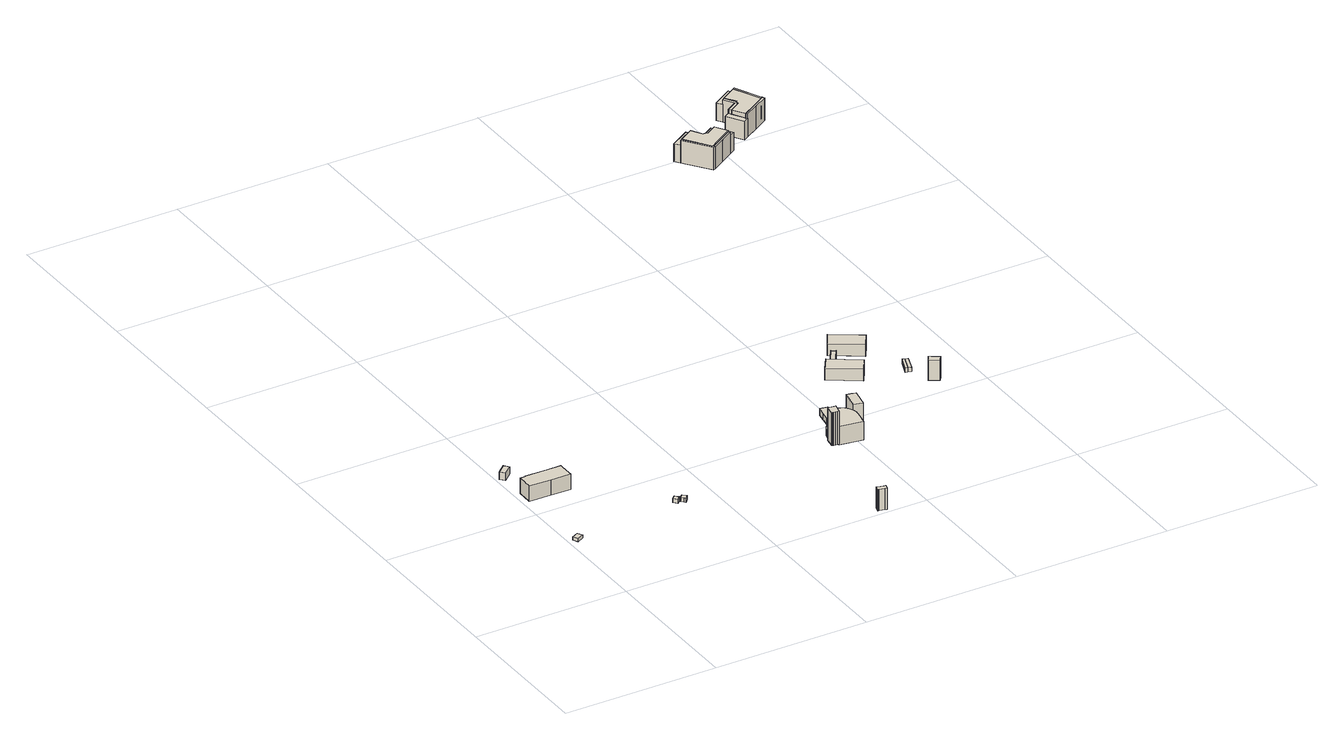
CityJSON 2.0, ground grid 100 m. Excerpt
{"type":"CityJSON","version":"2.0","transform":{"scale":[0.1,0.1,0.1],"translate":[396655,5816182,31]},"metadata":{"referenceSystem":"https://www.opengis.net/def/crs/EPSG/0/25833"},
"CityObjects":{
"building1":{"type":"Building","attributes":{"Gemeindeschluessel":"11000009","BezugspunktDach":"2200","function":"31001_9998","measuredHeight":2.06,"storeysAboveGround":1},"address":[{"country":"Germany","locality":"Berlin","thoroughfareNumber":"12","thoroughfareName":"Alt-Treptow"}],"geometry":[{"type":"Solid","lod":"1","boundaries":[[[[0,1,2,3]],[[4,5,6,7]],[[4,7,3,2]],[[5,4,2,1]],[[6,5,1,0]],[[7,6,0,3]]]]}]},
"building2":{"type":"Building","attributes":{"Gemeindeschluessel":"11000009","BezugspunktDach":"2200","function":"31001_2070","measuredHeight":4.82,"storeysAboveGround":1},"address":[{"country":"Germany","locality":"Berlin","thoroughfareNumber":"15 (4)","thoroughfareName":"Alt-Treptow"}],"geometry":[{"type":"Solid","lod":"1","boundaries":[[[[8,9,10,11]],[[12,13,14,15]],[[12,15,11,10]],[[13,12,10,9]],[[14,13,9,8]],[[15,14,8,11]]]]}]},
"building3":{"type":"Building","attributes":{"Gemeindeschluessel":"11000009","function":"31001_2080"},"address":[{"country":"Germany","locality":"Berlin","thoroughfareNumber":"15 (3)","thoroughfareName":"Alt-Treptow"}],"children":["building3-1","building3-2"]},
"building3-1":{"type":"BuildingPart","attributes":{"BezugspunktDach":"2200","measuredHeight":13.96,"storeysAboveGround":1},"parents":["building3"],"geometry":[{"type":"MultiSurface","lod":"1","boundaries":[[[16,17,18,19,20,21,22,23,24,25]],[[26,27,28,29,30,31,32,33,34,35]],[[26,35,25,24]],[[27,26,24,23]],[[28,27,23,22]],[[36,37,22,21]],[[30,29,21,20]],[[31,30,20,19]],[[32,31,19,18]],[[33,32,18,17]],[[34,33,17,16]],[[35,34,16,25]],[[29,28,37,36]]]}]},
"building3-2":{"type":"BuildingPart","attributes":{"BezugspunktDach":"2200","measuredHeight":6.74,"storeysAboveGround":1},"parents":["building3"],"geometry":[{"type":"Solid","lod":"1","boundaries":[[[[36,38,39,40,41,42,43,44,45,46,47,48,49,50,51,52,53,54,55,56,57,58,59,60,61,62,63,37]],[[64,65,66,67,68,69,70,71,72,73,74,75,76,77,78,79,80,81,82,83,84,85,86,87,88,89,29,28]],[[64,28,37,63]],[[65,64,63,62]],[[66,65,62,61]],[[67,66,61,60]],[[68,67,60,59]],[[69,68,59,58]],[[70,69,58,57]],[[71,70,57,56]],[[72,71,56,55]],[[73,72,55,54]],[[74,73,54,53]],[[75,74,53,52]],[[76,75,52,51]],[[77,76,51,50]],[[78,77,50,49]],[[79,78,49,48]],[[80,79,48,47]],[[81,80,47,46]],[[82,81,46,45]],[[83,82,45,44]],[[84,83,44,43]],[[85,84,43,42]],[[86,85,42,41]],[[87,86,41,40]],[[88,87,40,39]],[[89,88,39,38]],[[29,89,38,36]],[[29,36,37,28]]]]}]},
"building4":{"type":"Building","attributes":{"Gemeindeschluessel":"11000009","BezugspunktDach":"2200","function":"31001_2055","measuredHeight":2.68,"storeysAboveGround":1},"address":[{"country":"Germany","locality":"Berlin","thoroughfareNumber":"6P (7)","thoroughfareName":"Treptower Park"}],"geometry":[{"type":"Solid","lod":"1","boundaries":[[[[90,91,92,93]],[[94,95,96,97]],[[94,97,93,92]],[[95,94,92,91]],[[96,95,91,90]],[[97,96,90,93]]]]}]},
"building5":{"type":"Building","attributes":{"Gemeindeschluessel":"11000009","BezugspunktDach":"2200","function":"31001_2055","measuredHeight":2.67,"storeysAboveGround":1},"address":[{"country":"Germany","locality":"Berlin","thoroughfareNumber":"6P (6)","thoroughfareName":"Treptower Park"}],"geometry":[{"type":"Solid","lod":"1","boundaries":[[[[98,99,100,101,102]],[[103,104,105,106,107]],[[103,107,102,101]],[[104,103,101,100]],[[105,104,100,99]],[[106,105,99,98]],[[107,106,98,102]]]]}]},
"building6":{"type":"Building","attributes":{"Gemeindeschluessel":"11000009","BezugspunktDach":"2200","function":"31001_3062","measuredHeight":14.55,"storeysAboveGround":2},"address":[{"country":"Germany","locality":"Berlin","thoroughfareNumber":"1P (1)","thoroughfareName":"Insel der Jugend (Insel)"}],"geometry":[{"type":"Solid","lod":"1","boundaries":[[[[108,109,110,111,112,113,114,115,116,117]],[[118,119,120,121,122,123,124,125,126,127]],[[118,127,117,116]],[[119,118,116,115]],[[120,119,115,114]],[[121,120,114,113]],[[122,121,113,112]],[[123,122,112,111]],[[124,123,111,110]],[[125,124,110,109]],[[126,125,109,108]],[[127,126,108,117]]]]}]},
"building7":{"type":"Building","attributes":{"name":"Jugendclub Die Insel","Gemeindeschluessel":"11000009","function":"31001_3062"},"address":[{"country":"Germany","locality":"Berlin","thoroughfareNumber":"1","thoroughfareName":"Insel der Jugend (Insel)"}],"children":["building7-1","building7-2","building7-3"]},
"building7-1":{"type":"BuildingPart","attributes":{"BezugspunktDach":"2200","measuredHeight":22.96,"storeysAboveGround":0},"parents":["building7"],"geometry":[{"type":"MultiSurface","lod":"1","boundaries":[[[128,129,130,131,132,133,134,135,136,137]],[[138,139,140,141,142,143,144,145,146,147]],[[138,147,137,136]],[[139,138,136,135]],[[148,149,150,151,140,139,135,134]],[[152,148,151,153,154,141,140,134,133]],[[142,155,156,133,132]],[[143,142,132,131]],[[144,143,131,130]],[[145,144,130,129]],[[146,145,129,128]],[[147,146,128,137]],[[151,150,149,148]],[[154,153,151,148,152]],[[141,157,156,155,142]]]}]},
"building7-2":{"type":"BuildingPart","attributes":{"BezugspunktDach":"2200","measuredHeight":4.41,"storeysAboveGround":0},"parents":["building7"],"geometry":[{"type":"MultiSurface","lod":"1","boundaries":[[[152,158,159,160,161,162,163,164,165,166,167,168,169,170,171,172,173,174,175,176,177,178,179,180,181,182,183,184,185,186,149]],[[187,188,189,190,191,192,193,194,195,196,197,198,199,200,201,202,203,204,205,206,207,208,209,210,211,212,213,214,215,153,150]],[[187,150,149,186]],[[188,187,186,185]],[[189,188,185,184]],[[190,189,184,183]],[[191,190,183,182]],[[192,191,182,181]],[[193,192,181,180]],[[194,193,180,179]],[[195,194,179,178]],[[196,195,178,177]],[[197,196,177,176]],[[198,197,176,175]],[[199,198,175,174]],[[200,199,174,173]],[[201,200,173,172]],[[202,201,172,171]],[[203,202,171,170]],[[204,203,170,169]],[[204,169,168,205]],[[206,205,168,167]],[[206,167,166,207]],[[216,208,207,166,165]],[[209,208,165,164]],[[209,164,163,210]],[[210,163,162,211]],[[212,211,162,161]],[[213,212,217,161,160]],[[214,213,218,160,159]],[[214,159,158,215]],[[215,158,152,153]],[[151,148,149,150]],[[153,152,148,151]]]}]},
"building7-3":{"type":"BuildingPart","attributes":{"BezugspunktDach":"2200","measuredHeight":12.08,"storeysAboveGround":0},"parents":["building7"],"geometry":[{"type":"MultiSurface","lod":"1","boundaries":[[[219,220,221,222,223,224,225,226,227,228,229,230,231,232,233,234,235,236,237,238,239,240,241,242,243,244,245,246,247,156,155]],[[248,249,250,251,252,253,254,255,256,257,258,259,260,261,262,263,264,265,266,267,268,269,270,271,272,273,274,275,276,277,278]],[[248,278,279,142,141]],[[158,152,156,247]],[[249,248,153,215]],[[159,158,215,214,250,249,247,246]],[[280,160,159,214,213,251,250,246,245]],[[281,161,160,213,212,252,251,245,244]],[[162,161,282,244,243]],[[253,252,212,211]],[[254,253,211,210,163,162,283,243,242]],[[164,163,242,241]],[[255,254,284,210,209]],[[256,255,241,240],[209,208,165,164]],[[285,166,165,240,239]],[[257,256,286,208,207]],[[287,167,166,239,238]],[[258,257,207,206]],[[259,258,206,205,168,167,288,238,237]],[[260,259,205,204,169,168,237,236]],[[170,169,204,203,261,260,236,235]],[[262,261,235,234]],[[263,262,234,233]],[[264,263,233,232]],[[265,264,232,231]],[[266,265,231,230]],[[267,266,230,229]],[[268,267,229,228]],[[269,268,228,227]],[[270,269,227,226]],[[271,270,226,225]],[[272,271,225,224]],[[273,272,224,223]],[[274,273,223,222]],[[275,274,222,221]],[[276,275,221,220]],[[277,276,220,219]],[[278,277,219,155]],[[141,142,279,155,156]],[[215,153,152,158]],[[214,215,158,159]],[[213,214,159,160,280]],[[212,213,160,161,281]],[[211,212,282,161,162]],[[283,162,163,210,211]],[[209,210,284,163,164]],[[165,208,209,164]],[[207,208,286,165,166,285]],[[206,207,166,167,287]],[[288,167,168,205,206]],[[168,169,204,205]],[[203,204,169,170]]]}]},
"building8":{"type":"Building","attributes":{"Gemeindeschluessel":"11000009","BezugspunktDach":"2200","function":"31001_3062","measuredHeight":15.86,"storeysAboveGround":1},"address":[{"country":"Germany","locality":"Berlin","thoroughfareNumber":"1P (2)","thoroughfareName":"Insel der Jugend (Insel)"}],"geometry":[{"type":"Solid","lod":"1","boundaries":[[[[289,290,291,292,293]],[[294,295,296,297,298]],[[294,298,293,292]],[[295,294,292,291]],[[296,295,291,290]],[[297,296,290,289]],[[298,297,289,293]]]]}]},
"building9":{"type":"Building","attributes":{"Gemeindeschluessel":"11000009","function":"31001_3062"},"address":[{"country":"Germany","locality":"Berlin","thoroughfareNumber":"1P (3)","thoroughfareName":"Insel der Jugend (Insel)"}],"children":["building9-1","building9-2","building9-3"]},
"building9-1":{"type":"BuildingPart","attributes":{"BezugspunktDach":"2200","measuredHeight":10.41,"storeysAboveGround":1},"parents":["building9"],"geometry":[{"type":"MultiSurface","lod":"1","boundaries":[[[299,300,301,302,303]],[[304,305,306,307,308]],[[304,308,303,302]],[[305,304,302,301]],[[306,309,310,311,312,305,301,300]],[[307,306,300,299]],[[308,307,299,303]],[[312,311,310,309]]]}]},
"building9-2":{"type":"BuildingPart","attributes":{"BezugspunktDach":"2200","measuredHeight":9.11,"storeysAboveGround":1},"parents":["building9"],"geometry":[{"type":"MultiSurface","lod":"1","boundaries":[[[313,314,315,316]],[[317,318,319,320]],[[317,320,316,315]],[[318,317,315,314]],[[319,318,314,313]],[[320,321,322,323,324,325,326,319,313,316]],[[327,324,323,322,321]],[[328,327,326,325,324]]]}]},
"building9-3":{"type":"BuildingPart","attributes":{"BezugspunktDach":"2200","measuredHeight":3.75,"storeysAboveGround":1},"parents":["building9"],"geometry":[{"type":"Solid","lod":"1","boundaries":[[[[310,325,324,323,311]],[[322,327,326,309,312]],[[322,312,311,323]],[[309,326,325,310]],[[327,322,323,324]],[[326,327,324,325]],[[312,309,310,311]]]]}]},
"building10":{"type":"Building","attributes":{"Gemeindeschluessel":"11000009","BezugspunktDach":"2200","function":"51009_1610","measuredHeight":2.92,"storeysAboveGround":0},"address":[{"country":"Germany","locality":"Berlin"}],"geometry":[{"type":"Solid","lod":"1","boundaries":[[[[329,330,331,332]],[[333,334,335,336]],[[333,336,332,331]],[[334,333,331,330]],[[335,334,330,329]],[[336,335,329,332]]]]}]},
"building11":{"type":"Building","attributes":{"Gemeindeschluessel":"11000009","BezugspunktDach":"2200","function":"31001_3062","measuredHeight":2.87,"storeysAboveGround":1},"address":[{"country":"Germany","locality":"Berlin","thoroughfareNumber":"1P (4)","thoroughfareName":"Insel der Jugend (Insel)"}],"geometry":[{"type":"Solid","lod":"1","boundaries":[[[[337,338,330,329]],[[339,340,341,342]],[[339,342,329,330]],[[340,339,330,338]],[[341,340,338,337]],[[342,341,337,329]]]]}]},
"building12":{"type":"Building","attributes":{"Gemeindeschluessel":"11000009","BezugspunktDach":"2200","function":"31001_3062","measuredHeight":13.59,"storeysAboveGround":1},"address":[{"country":"Germany","locality":"Berlin","thoroughfareNumber":"1P (5)","thoroughfareName":"Insel der Jugend (Insel)"}],"geometry":[{"type":"Solid","lod":"1","boundaries":[[[[343,344,345,346]],[[347,348,349,350]],[[347,350,346,345]],[[348,347,345,344]],[[349,348,344,343]],[[350,349,343,346]]]]}]},
"building13":{"type":"Building","attributes":{"Gemeindeschluessel":"11000002","function":"31001_1010"},"address":[{"country":"Germany","locality":"Berlin","thoroughfareNumber":"29","thoroughfareName":"Tunnelstraße"}],"children":["building13-1","building13-2","building13-3","building13-4","building13-5","building13-6"]},
"building13-1":{"type":"BuildingPart","attributes":{"BezugspunktDach":"2200","measuredHeight":13.64,"storeysAboveGround":4},"parents":["building13"],"geometry":[{"type":"MultiSurface","lod":"1","boundaries":[[[351,352,353,354,355,356,357,358,359,360,361,362,363]],[[364,365,366,367,368,369,370,371,372,373,374,375,376]],[[377,378,376,363,362]],[[379,380,364,362,361]],[[381,379,361,360]],[[382,381,366,360,359]],[[383,384,382,359,358]],[[385,386,384,387,358,357]],[[388,386,357,356]],[[371,389,388,356,355]],[[372,390,389,355,354]],[[391,390,372,354,353]],[[392,393,353,352]],[[394,395,396,395,397,374,352,351]],[[398,399,400,351,363]],[[401,364,376,378,377]],[[365,364,380,379]],[[366,365,379,381]],[[367,366,381,382]],[[368,367,402,382,384,383]],[[369,368,387,384,386,385]],[[403,370,369,386,388]],[[370,388,389,371]],[[371,389,390,372]],[[373,372,390,391]],[[404,374,373,393,392]],[[375,396,395,394]],[[374,397,395,396]],[[376,375,400,399,398]]]}]},
"building13-2":{"type":"BuildingPart","attributes":{"BezugspunktDach":"2200","measuredHeight":11.82,"storeysAboveGround":4},"parents":["building13"],"geometry":[{"type":"MultiSurface","lod":"1","boundaries":[[[405,378,377,406,407,408]],[[409,410,411,412,413,414]],[[409,414,408,407]],[[410,409,407,406]],[[412,411,415,364,376]],[[416,376,412]],[[414,413,405,408]],[[411,410,406,377]],[[376,364,415,377,378,417]],[[413,412,376,416,378,405]]]}]},
"building13-3":{"type":"BuildingPart","attributes":{"BezugspunktDach":"2200","measuredHeight":14.84,"storeysAboveGround":4},"parents":["building13"],"geometry":[{"type":"MultiSurface","lod":"1","boundaries":[[[418,419,399,398,420]],[[412,421,422,423,413]],[[378,405,420,398]],[[421,412,398,376,375,424]],[[425,394,421,399,419]],[[423,422,419,418]],[[413,423,418,420]],[[378,377,415,364,376,417]],[[417,376,412,413,405,378]],[[424,375,376,398,399]],[[422,421,394,425]]]}]},
"building13-4":{"type":"BuildingPart","attributes":{"BezugspunktDach":"2200","measuredHeight":15.68,"storeysAboveGround":4},"parents":["building13"],"geometry":[{"type":"MultiSurface","lod":"1","boundaries":[[[425,426,427,397,395,394]],[[428,429,430,431,422,421]],[[428,421,394,375,396]],[[429,428,395,396,374]],[[432,392,397,427]],[[431,430,427,426]],[[422,431,426,425]],[[396,375,394,395]],[[374,396,395,397]],[[430,429,392,432]],[[421,422,425,394]]]}]},
"building13-5":{"type":"BuildingPart","attributes":{"BezugspunktDach":"2200","measuredHeight":11.92,"storeysAboveGround":4},"parents":["building13"],"geometry":[{"type":"MultiSurface","lod":"1","boundaries":[[[393,392,432,433,434,435]],[[436,437,430,429,438,439]],[[436,439,435,434]],[[437,436,434,433]],[[430,437,433,432]],[[438,429,374,373]],[[429,430,432,392]],[[373,374,440,392,393]],[[438,441,393,435,439]]]}]},
"building13-6":{"type":"BuildingPart","attributes":{"BezugspunktDach":"2200","measuredHeight":13.59,"storeysAboveGround":4},"parents":["building13"],"geometry":[{"type":"MultiSurface","lod":"1","boundaries":[[[379,381,382,384,386,388,389,390,391,442,443,444,380]],[[410,445,439,438,446,447,448,449,450,451,452,453,411]],[[410,406,377,454,380,444]],[[445,410,444,443]],[[439,445,443,442]],[[438,393,435,455,442,391]],[[446,438,373,372]],[[447,446,456,372,371,389]],[[448,447,389,371,370,388]],[[449,448,370,369,386]],[[450,449,457,369,368,458]],[[451,450,387,368,367]],[[452,451,382,367,366]],[[453,452,366,365,379]],[[411,453,365,364]],[[411,454,377,406,410]],[[439,455,435,393,438]],[[372,373,391,390]],[[390,389,371,372,456]],[[388,370,371,389]],[[459,388,386,369,370]],[[458,368,369,457,386,384]],[[367,368,387,384,382]],[[366,367,382,381,460]],[[381,379,365,366]],[[364,365,379,380]]]}]},
"building14":{"type":"Building","attributes":{"Gemeindeschluessel":"11000002","function":"31001_1010"},"address":[{"country":"Germany","locality":"Berlin","thoroughfareNumber":"28","thoroughfareName":"Tunnelstraße"}],"children":["building14-1","building14-2","building14-3","building14-4","building14-5","building14-6"]},
"building14-1":{"type":"BuildingPart","attributes":{"BezugspunktDach":"2200","measuredHeight":13.63,"storeysAboveGround":4},"parents":["building14"],"geometry":[{"type":"MultiSurface","lod":"1","boundaries":[[[461,462,463,464,465,466,467,468,469,470,471,472,473]],[[474,475,476,477,478,479,480,481,482,483,484,485,486]],[[487,488,489,490,473,472]],[[491,488,472,471]],[[492,491,471,470]],[[493,494,492,495,470,469]],[[496,494,477,469,468]],[[479,497,496,498,468,467]],[[480,499,497,479,467,466]],[[500,499,501,466,465]],[[502,500,503,465,464]],[[483,504,505,482,464,463]],[[484,506,507,508,463,462]],[[509,462,484,462,461]],[[486,510,511,461,473]],[[474,486,490,489,488,487]],[[475,474,512,488,491]],[[476,475,491,492]],[[477,476,495,492,494,493]],[[513,478,477,494,496]],[[478,498,496,497,479]],[[479,497,499,480]],[[514,481,480,501,499,500]],[[515,482,481,503,500,502]],[[482,505,504,483]],[[483,508,507,506,484]],[[516,485,517,509,461]],[[518,517,484,462,509]],[[485,519,511,510,486]]]}]},
"building14-2":{"type":"BuildingPart","attributes":{"BezugspunktDach":"2200","measuredHeight":11.94,"storeysAboveGround":4},"parents":["building14"],"geometry":[{"type":"MultiSurface","lod":"1","boundaries":[[[520,521,505,504,522,523,524,525,526,527]],[[528,529,530,531,532,533,534,535,536,537]],[[528,537,527,526]],[[529,528,526,525]],[[530,529,525,524]],[[531,530,524,523]],[[537,536,520,527]],[[532,531,523,522]],[[532,522,504,533]],[[504,505,482,483]],[[534,533,483,482,505]],[[535,534,538,505,521]],[[536,535,521,520]]]}]},
"building14-3":{"type":"BuildingPart","attributes":{"BezugspunktDach":"2200","measuredHeight":12.15,"storeysAboveGround":4},"parents":["building14"],"geometry":[{"type":"MultiSurface","lod":"1","boundaries":[[[539,540,511,510,541,542]],[[543,544,545,546,547,548]],[[543,548,542,541]],[[545,544,486,485,511]],[[547,546,540,539]],[[548,547,539,542]],[[510,544,543,541]],[[510,511,485,486]],[[546,545,511,540]]]}]},
"building14-4":{"type":"BuildingPart","attributes":{"BezugspunktDach":"2200","measuredHeight":16.54,"storeysAboveGround":4},"parents":["building14"],"geometry":[{"type":"MultiSurface","lod":"1","boundaries":[[[549,550,551,552,462,509,461]],[[553,554,555,556,557,546,545]],[[553,545,485,517]],[[554,553,509,517,484]],[[555,558,506,462,552]],[[556,555,552,551]],[[557,556,551,550]],[[546,557,550,549]],[[545,511,540,559,549,461]],[[517,485,560,461,509]],[[484,517,509,462]],[[554,506,558,555]],[[546,559,540,511,545]]]}]},
"building14-5":{"type":"BuildingPart","attributes":{"BezugspunktDach":"2200","measuredHeight":15.02,"storeysAboveGround":4},"parents":["building14"],"geometry":[{"type":"MultiSurface","lod":"1","boundaries":[[[506,558,561,507]],[[531,555,554,533]],[[555,531,561,558]],[[533,554,484,483,507]],[[531,532,522,523,562]],[[533,563,504,522,532,564]],[[565,554,555,558,506]],[[506,507,483,484]]]}]},
"building14-6":{"type":"BuildingPart","attributes":{"BezugspunktDach":"2200","measuredHeight":14.75,"storeysAboveGround":4},"parents":["building14"],"geometry":[{"type":"MultiSurface","lod":"1","boundaries":[[[489,488,491,492,494,496,497,499,500,502,566,567,568]],[[569,536,534,570,571,572,573,574,575,576,577,544,543]],[[569,543,568,567]],[[536,569,567,566]],[[534,505,521,520,536,566,502]],[[570,534,482,481]],[[571,570,481,480]],[[572,571,480,479]],[[573,572,578,479,478]],[[574,573,478,477,494]],[[575,574,477,476]],[[576,575,476,475]],[[577,576,475,474,488]],[[544,577,474,486]],[[543,541,510,489,568]],[[535,521,505,534]],[[535,536,520,521]],[[481,482,502,500]],[[480,481,500,499]],[[479,480,499,497]],[[478,479,578,497,496]],[[579,496,494,477,478]],[[476,477,494,492]],[[475,476,492,491]],[[491,488,474,475]],[[486,474,488,489,580]],[[544,581,510,541,543]]]}]}
},
"vertices":[
[31,582,55],[74,605,55],[55,638,55],[12,615,55],[55,638,34],[74,605,34],[31,582,34],[12,615,34],
[28,1387,82],[86,1437,82],[60,1466,82],[3,1416,82],[60,1466,34],[86,1437,34],[28,1387,34],[3,1416,34],
[41,1145,115],[185,1142,115],[313,1140,115],[313,1194,115],[313,1248,115],[313,1251,115],[221,1252,115],[77,1254,115],[76,1249,115],[41,1250,115],[76,1249,14],[77,1254,14],[221,1252,14],[313,1251,14],[313,1248,14],[313,1194,14],[313,1140,14],[185,1142,14],[41,1145,14],[41,1250,14],[313,1251,81],[221,1252,81],
[313,1254,81],[312,1258,81],[311,1261,81],[310,1264,81],[308,1267,81],[307,1270,81],[305,1273,81],[303,1275,81],[300,1279,81],[296,1282,81],[293,1284,81],[288,1287,81],[283,1289,81],[278,1291,81],[272,1292,81],[267,1292,81],[261,1291,81],[255,1290,81],[249,1288,81],[243,1286,81],[238,1282,81],[234,1278,81],[230,1273,81],[227,1269,81],[224,1263,81],[222,1258,81],[222,1258,14],[224,1263,14],[227,1269,14],[230,1273,14],[234,1278,14],[238,1282,14],[243,1286,14],[249,1288,14],[255,1290,14],[261,1291,14],[267,1292,14],[272,1292,14],[278,1291,14],[283,1289,14],[288,1287,14],[293,1284,14],[296,1282,14],[300,1279,14],[303,1275,14],[305,1273,14],[307,1270,14],[308,1267,14],[310,1264,14],[311,1261,14],[312,1258,14],[313,1254,14],
[754,680,48],[774,701,48],[752,725,48],[731,703,48],[752,725,21],[774,701,21],[754,680,21],[731,703,21],
[792,679,46],[799,669,46],[822,692,46],[799,715,46],[776,693,46],[799,715,19],[822,692,19],[799,669,19],[792,679,19],[776,693,19],
[1688,17,165],[1695,16,165],[1730,8,165],[1741,5,165],[1749,34,165],[1736,37,165],[1702,46,165],[1693,48,165],[1686,26,165],[1684,18,165],[1686,26,25],[1693,48,25],[1702,46,25],[1736,37,25],[1749,34,25],[1741,5,25],[1730,8,25],[1695,16,25],[1688,17,25],[1684,18,25],
[1844,786,239],[1849,785,239],[1861,783,239],[1875,781,239],[1885,779,239],[1897,840,239],[1873,844,239],[1856,847,239],[1850,849,239],[1838,787,239],[1850,849,21],[1856,847,21],[1873,844,21],[1897,840,21],[1885,779,21],[1875,781,21],[1861,783,21],[1849,785,21],[1844,786,21],[1838,787,21],[1873,844,66],[1856,847,66],[1856,847,22],[1873,844,22],[1897,840,66],[1897,840,22],[1897,840,47],[1885,779,138],[1897,840,138],[1897,840,107],
[1901,859,66],[1903,867,66],[1906,875,66],[1910,883,66],[1915,890,66],[1921,897,66],[1927,902,66],[1935,907,66],[1943,911,66],[1951,914,66],[1960,915,66],[1968,916,66],[1976,960,66],[1983,999,66],[1992,1047,66],[2002,1106,66],[1953,1114,66],[1944,1056,66],[1935,1002,66],[1926,956,66],[1917,952,66],[1908,946,66],[1899,940,66],[1891,933,66],[1884,925,66],[1878,917,66],[1873,908,66],[1868,898,66],[1865,888,66],[1865,888,22],[1868,898,22],[1873,908,22],[1878,917,22],[1884,925,22],[1891,933,22],[1899,940,22],[1908,946,22],[1917,952,22],[1926,956,22],[1935,1002,22],[1944,1056,22],[1953,1114,22],[2002,1106,22],[1992,1047,22],[1983,999,22],[1976,960,22],[1968,916,22],[1960,915,22],[1951,914,22],[1943,911,22],[1935,907,22],[1927,902,22],[1921,897,22],[1915,890,22],[1910,883,22],[1906,875,22],[1903,867,22],[1901,859,22],[1935,907,33],[1910,883,44],[1906,875,51],
[2032,756,138],[2036,779,138],[2051,847,138],[2052,858,138],[2053,869,138],[2052,879,138],[2050,890,138],[2047,900,138],[2043,910,138],[2038,920,138],[2031,928,138],[2024,936,138],[2016,943,138],[2007,949,138],[1997,954,138],[1987,958,138],[1976,960,138],[1968,916,138],[1960,915,138],[1951,914,138],[1943,911,138],[1935,907,138],[1927,902,138],[1921,897,138],[1915,890,138],[1910,883,138],[1906,875,138],[1903,867,138],[1901,859,138],[1897,840,17],[1901,859,17],[1903,867,17],[1906,875,17],[1910,883,17],[1915,890,17],[1921,897,17],[1927,902,17],[1935,907,17],[1943,911,17],[1951,914,17],[1960,915,17],[1968,916,17],[1976,960,17],[1987,958,17],[1997,954,17],[2007,949,17],[2016,943,17],[2024,936,17],[2031,928,17],[2038,920,17],[2043,910,17],[2047,900,17],[2050,890,17],[2052,879,17],[2053,869,17],[2052,858,17],[2051,847,17],[2036,779,17],[2032,756,17],[1885,779,17],[1885,779,96],[1906,875,61],[1910,883,23],[1910,883,51],[1915,890,37],[1921,897,40],[1943,911,55],[1935,907,37],[1951,914,58],[1951,914,39],
[2120,908,159],[2143,1025,159],[2113,1031,159],[2083,1036,159],[2060,920,159],[2083,1036,22],[2113,1031,22],[2143,1025,22],[2120,908,22],[2060,920,22],
[2362,1310,106],[2418,1396,106],[2236,1518,106],[2206,1474,106],[2177,1430,106],[2206,1474,27],[2236,1518,27],[2418,1396,27],[2362,1310,27],[2177,1430,27],[2281,1488,27],[2281,1488,59],[2255,1505,59],[2255,1505,27],
[2514,1542,104],[2574,1633,104],[2386,1752,104],[2332,1662,104],[2386,1752,27],[2574,1633,27],[2514,1542,27],[2332,1662,27],[2360,1644,27],[2348,1652,27],[2348,1652,59],[2361,1643,59],[2374,1635,59],[2374,1635,27],[2361,1643,27],[2361,1643,42],
[2632,1269,54],[2667,1364,54],[2655,1369,54],[2619,1273,54],[2655,1369,24],[2667,1364,24],[2632,1269,24],[2619,1273,24],
[2654,1261,54],[2687,1357,54],[2667,1364,25],[2687,1357,25],[2654,1261,25],[2632,1269,25],
[2757,1117,145],[2777,1146,145],[2719,1184,145],[2699,1153,145],[2719,1184,9],[2777,1146,9],[2757,1117,9],[2699,1153,9],
[2841,3792,184],[3005,3893,184],[2957,3970,184],[2888,3927,184],[2884,3930,184],[2880,3932,184],[2876,3933,184],[2872,3934,184],[2869,3934,184],[2865,3934,184],[2862,3933,184],[2819,4002,184],[2727,3946,184],[2819,4002,47],[2862,3933,47],[2865,3934,47],[2869,3934,47],[2872,3934,47],[2876,3933,47],[2880,3932,47],[2884,3930,47],[2888,3927,47],[2957,3970,47],[3005,3893,47],[2841,3792,47],[2727,3946,47],[2819,4002,152],[2727,3946,152],[2862,3933,170],[2819,4002,170],[2865,3934,170],[2869,3934,170],[2872,3934,102],[2872,3934,170],[2876,3933,80],[2876,3933,170],[2872,3934,109],[2880,3932,170],[2884,3930,170],[2888,3927,170],[2957,3970,170],[3005,3893,154],[2957,3970,154],[2841,3792,176],[2923,3842,176],[2923,3842,47],[3005,3893,176],[2727,3946,183],[2841,3792,183],[2841,3792,112],[2819,4002,110],[2869,3934,143],[2880,3932,133],[3005,3893,139],
[2715,3938,152],[2836,4013,152],[2815,4048,152],[2690,3971,152],[2815,4048,34],[2836,4013,34],[2819,4002,34],[2727,3946,34],[2715,3938,34],[2690,3971,34],[2819,4002,104],[2727,3946,71],[2727,3946,97],
[2838,3773,183],[2850,3780,183],[2715,3938,183],[2841,3792,34],[2850,3780,34],[2838,3773,34],[2841,3792,169],[2850,3780,176],
[2931,3831,176],[3012,3881,176],[2923,3842,34],[3005,3893,34],[3012,3881,34],[2931,3831,34],[3012,3881,154],
[3047,3903,154],[2981,4009,154],[2946,3988,154],[2981,4009,34],[3047,3903,34],[2957,3970,34],[2946,3988,34],[3005,3893,58],[2957,3970,64],
[2946,3988,170],[2878,3946,170],[2836,4013,170],[2878,3946,34],[2888,3927,34],[2884,3930,34],[2880,3932,34],[2876,3933,34],[2872,3934,34],[2869,3934,34],[2865,3934,34],[2862,3933,34],[2819,4002,98],[2946,3988,128],[2888,3927,75],[2876,3933,75],[2872,3934,93],[2880,3932,143],[2865,3934,115],
[3190,4008,183],[3353,4109,183],[3268,4281,183],[3174,4223,183],[3217,4154,183],[3215,4150,183],[3213,4147,183],[3211,4143,183],[3210,4139,183],[3210,4135,183],[3210,4131,183],[3211,4128,183],[3142,4085,183],[3211,4128,47],[3210,4131,47],[3210,4135,47],[3210,4139,47],[3211,4143,47],[3213,4147,47],[3215,4150,47],[3217,4154,47],[3174,4223,47],[3268,4281,47],[3353,4109,47],[3190,4008,47],[3142,4085,47],[3211,4128,63],[3211,4128,180],[3142,4085,180],[3142,4085,129],[3210,4131,180],[3210,4135,180],[3210,4139,76],[3210,4139,180],[3210,4135,111],[3211,4143,180],[3213,4147,180],[3211,4143,162],[3215,4150,180],[3217,4154,180],[3215,4150,147],[3174,4223,180],[3217,4154,153],[3268,4281,149],[3174,4223,149],[3353,4109,182],[3268,4281,182],[3268,4281,172],[3277,4062,183],[3142,4085,154],[3190,4008,154],[3211,4128,130],[3211,4143,111],[3217,4154,53],[3174,4223,64],[3190,4008,82],[3277,4062,47],[3277,4062,153],[3190,4008,119],
[3157,4212,149],[3166,4218,149],[3272,4283,149],[3281,4289,149],[3262,4326,149],[3252,4320,149],[3146,4254,149],[3135,4247,149],[3146,4254,32],[3252,4320,32],[3262,4326,32],[3281,4289,32],[3272,4283,32],[3268,4281,32],[3174,4223,32],[3166,4218,32],[3157,4212,32],[3135,4247,32],[3174,4223,62],
[3162,3974,154],[3197,3996,154],[3131,4102,154],[3096,4081,154],[3131,4102,32],[3142,4085,32],[3190,4008,32],[3197,3996,32],[3162,3974,32],[3096,4081,32],
[3197,3996,183],[3284,4050,183],[3372,4104,183],[3365,4117,183],[3277,4062,32],[3353,4109,32],[3365,4117,32],[3372,4104,32],[3284,4050,32],[3365,4117,182],[3197,3996,51],[3190,4008,74],
[3281,4289,182],[3281,4289,135],[3268,4281,80],[3271,4283,32],[3353,4109,99],
[3157,4212,180],[3198,4144,180],[3131,4102,180],[3198,4144,32],[3217,4154,32],[3215,4150,32],[3213,4147,32],[3211,4143,32],[3210,4139,32],[3210,4135,32],[3210,4131,32],[3211,4128,32],[3213,4147,111],[3211,4143,145],[3142,4085,81],[3142,4085,97]
]}
